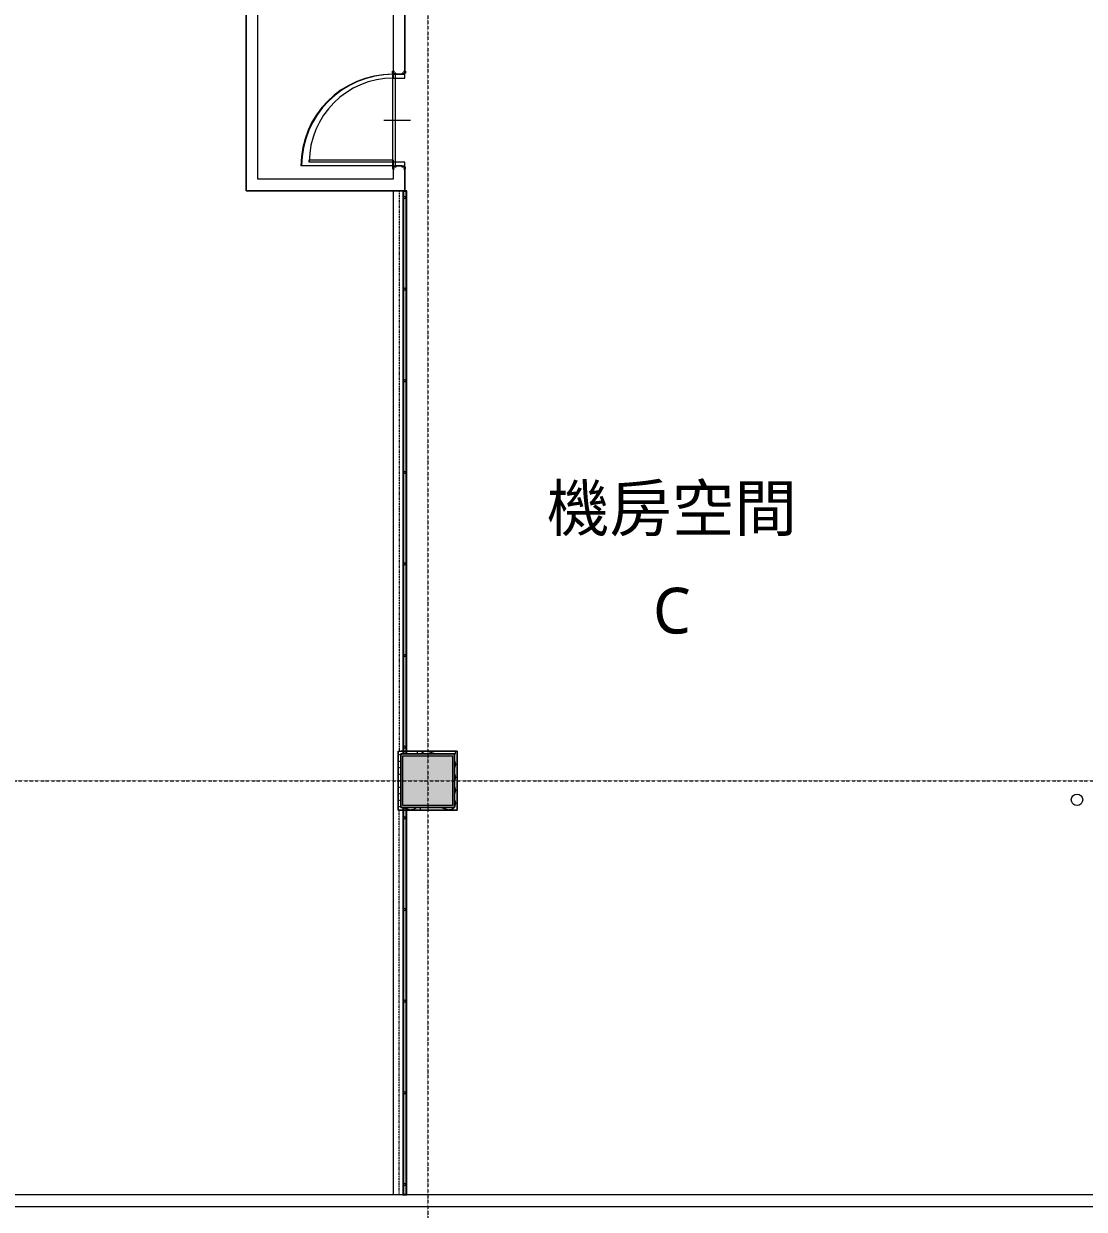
# Model space of a CAD drawing. Extents: x -32000 to 401936, y -48083 to 131250.
# Drawn here: x 247312 to 261195, y 9388 to 24912 of the extents above; entities that cross this region are included whole.
import ezdxf
from ezdxf.enums import TextEntityAlignment as Align

# ---------------------------------------------------------------- set-up
doc = ezdxf.new("R2010")
doc.units = 0
doc.header["$LTSCALE"] = 10
for name, pattern in [('H12PL4$0$JJP_三點線', [0.9, 0.3, -0.15, 0, -0.15, 0, -0.15, 0, -0.15]), ('XFM7P40ICA$0$H12PL4$0$CENTERK00', [0.0355, 0.025, -0.0035, 0.0035, -0.0035]), ('XFM7P40ICA$0$H12PL4$0$JJP_三點線', [0.9, 0.3, -0.15, 0, -0.15, 0, -0.15, 0, -0.15])]:
    doc.linetypes.add(name, pattern=pattern)
for name, color, linetype in [('H12PL4$0$A-RAIL', 252, 'Continuous'), ('H12PL4$0$A-WALL-IN', 252, 'Continuous'), ('H12PL4$0$A-ZONE', 252, 'Continuous'), ('H12PL4$0$Door', 252, 'Continuous'), ('H12PL4$0$S-COL', 252, 'Continuous'), ('H12PL4$0$S-GRID', 252, 'Continuous'), ('XFM7P40ICA$0$H12PL4$0$A-CLNG', 252, 'Continuous'), ('XFM7P40ICA$0$H12PL4$0$A-WALL-EX', 252, 'Continuous'), ('XFM7P40ICA$0$H12PL4$0$A-WALL-IN', 252, 'Continuous'), ('XFM7P40ICA$0$H12PL4$0$Door', 252, 'Continuous'), ('XFM7P40ICA$0$H12PL4$0$Hattch', 252, 'Continuous'), ('XFM7P40ICA$0$H12PL4$0$L40_19_DRAN', 252, 'Continuous'), ('XFM7P40ICA$0$H12PL4$0$L40_19_SIAGE1', 252, 'Continuous'), ('XFM7P40ICA$0$H12PL4$0$L40_19_SIAGE3', 252, 'Continuous'), ('XFM7P40ICA$0$H12PL4$0$L40_19_STEEL2', 252, 'Continuous'), ('XFM7P40ICA$0$H12PL4$0$L40_19_SUGATA3', 252, 'Continuous'), ('XFM7P40ICA$0$H12PL4$0$L40_19_TATEGU1', 252, 'Continuous'), ('XFM7P40ICA$0$H12PL4$0$L40_19_TATEGU3', 252, 'Continuous'), ('XFM7P40ICA$0$H12PL4$0$S-COL', 252, 'Continuous'), ('XFM7P40ICA$0$H12PL4$0$S-GRID', 252, 'Continuous')]:
    doc.layers.add(name, color=color, linetype=linetype)
doc.styles.add('H12PL4$0$Standard', font='', dxfattribs={"width": 0.8})
doc.styles.get('H12PL4$0$Standard').set_extended_font_data('Microsoft JhengHei')

# ---------------------------------------------------------------- blocks, each defined once
blk = doc.blocks.new('XFM7P40ICA$0$H12PL4')
at = {"layer": 'XFM7P40ICA$0$H12PL4$0$Hattch', "linetype": 'Continuous', "lineweight": 0}
blk.add_hatch(color=256, dxfattribs=at).paths.add_polyline_path([(252250, 14650), (252950, 14650), (252950, 15350), (252250, 15350)])
at = {"layer": 'XFM7P40ICA$0$H12PL4$0$A-CLNG', "lineweight": 0, "flags": 128}
blk.add_lwpolyline([(243300, 26150), (250225, 26150), (250225, 22725), (252150, 22725), (252150, 9575), (245975, 9575), (245975, 12725), (243300, 12725)], close=True, dxfattribs=at)
at = {"layer": 'XFM7P40ICA$0$H12PL4$0$A-WALL-EX', "lineweight": 0}
for p, q in [((252150, 24250), (252265, 24250)), ((252265, 24250), (252300, 24250)), ((252150, 23050), (252265, 23050)), ((252265, 23050), (252300, 23050))]:
    blk.add_line(p, q, dxfattribs=at)
at = {"layer": 'XFM7P40ICA$0$H12PL4$0$A-WALL-EX', "lineweight": 0, "flags": 128}
for points in [[(252150, 26300), (252150, 24250)], [(250225, 26150), (250225, 22725)], [(250375, 22875), (250375, 26150)], [(252300, 24250), (252300, 26150)], [(252150, 23050), (252150, 22875)], [(252300, 22875), (252300, 23050)], [(252150, 22875), (250375, 22875)], [(252300, 22725), (252300, 22875)], [(250225, 22725), (250375, 22725)], [(250375, 22725), (252300, 22725)], [(261762.5, 9575), (245975, 9575)], [(245387.5, 9425), (261762.5, 9425)]]:
    blk.add_lwpolyline(points, dxfattribs=at)
at = {"layer": 'XFM7P40ICA$0$H12PL4$0$A-WALL-IN', "lineweight": 0, "flags": 128}
for points in [[(252215, 15385), (252250, 15385)], [(252215, 15385), (252215, 14615)], [(252950, 15385), (252250, 15385)], [(252985, 15385), (252950, 15385)], [(252985, 14650), (252985, 15385)], [(252215, 14615), (252250, 14615)], [(252250, 14615), (252985, 14615)], [(252985, 14615), (252985, 14650)]]:
    blk.add_lwpolyline(points, dxfattribs=at)
at = {"layer": 'XFM7P40ICA$0$H12PL4$0$Door', "lineweight": 0}
for p, q in [((252150, 24250), (252265, 24250)), ((252150, 24250), (252265, 24250)), ((252265, 24250), (252300, 24250)), ((252150, 23050), (250950, 23050)), ((252150, 23050), (252265, 23050)), ((252150, 23050), (252265, 23050)), ((252265, 23050), (252300, 23050))]:
    blk.add_line(p, q, dxfattribs=at)
blk.add_arc((252150, 23050), 1200, 90, 180, dxfattribs=at)
at = {"layer": 'XFM7P40ICA$0$H12PL4$0$Hattch', "lineweight": 0}
for p, q in [((252465.7, 15364.7), (252468, 15384.2)), ((252468, 15384.2), (252467.9, 15385)), ((252551.2, 15377.5), (252534.2, 15367.8)), ((252570.1, 15383), (252551.2, 15377.5)), ((252589.7, 15384.1), (252570.1, 15383)), ((252578.5, 15385), (252589.7, 15384.4)), ((252589.7, 15384.4), (252592.9, 15385)), ((252609, 15380.5), (252589.7, 15384.1)), ((252609, 15380.5), (252708.3, 15350)), ((252965.8, 15365.8), (252968, 15384.2)), ((252968, 15384.2), (252967.9, 15385)), ((252215, 15348), (252250, 15337.2)), ((252215, 15250.5), (252250, 15261.3)), ((252460.3, 15350), (252465.7, 15364.7)), ((252519.9, 15354.3), (252517, 15350)), ((252534.2, 15367.8), (252519.9, 15354.3)), ((252950, 15332.7), (252959, 15346.3)), ((252959, 15252.2), (252950, 15265.8)), ((252959, 15346.3), (252960.3, 15350)), ((252965.7, 15233.7), (252959, 15252.2)), ((252960.3, 15350), (252965.7, 15364.7)), ((252965.7, 15364.7), (252965.8, 15365.8)), ((252968, 15214.2), (252965.7, 15233.7)), ((252965.7, 15194.7), (252968, 15214.2)), ((252215, 15178), (252250, 15167.2)), ((252215, 15080.5), (252250, 15091.3)), ((252950, 15162.7), (252959, 15176.3)), ((252959, 15082.2), (252950, 15095.8)), ((252959, 15176.3), (252965.7, 15194.7)), ((252965.7, 15063.7), (252959, 15082.2)), ((252968, 15044.2), (252965.7, 15063.7)), ((252215, 15008), (252250, 14997.2)), ((252215, 14910.5), (252250, 14921.3)), ((252950, 14992.7), (252959, 15006.3)), ((252959, 14912.2), (252950, 14925.8)), ((252959, 15006.3), (252965.7, 15024.7)), ((252965.7, 14893.7), (252959, 14912.2)), ((252965.7, 15024.7), (252968, 15044.2)), ((252215, 14838), (252250, 14827.2)), ((252215, 14740.5), (252250, 14751.3)), ((252950, 14822.7), (252959, 14836.3)), ((252959, 14742.2), (252950, 14755.8)), ((252959, 14836.3), (252965.7, 14854.7)), ((252968, 14874.2), (252965.7, 14893.7)), ((252965.7, 14854.7), (252968, 14874.2)), ((252215, 14668), (252250, 14657.2)), ((252273.5, 14650), (252359, 14623.7)), ((252359, 14623.7), (252378.3, 14620.2)), ((252378.3, 14618.3), (252360.3, 14615)), ((252378.3, 14620.2), (252397.9, 14621.2)), ((252397.9, 14617.3), (252378.3, 14618.3)), ((252397.9, 14621.2), (252416.8, 14626.7)), ((252405.7, 14615), (252397.9, 14617.3)), ((252416.8, 14626.7), (252433.8, 14636.5)), ((252433.8, 14636.5), (252448.1, 14649.9)), ((252448.1, 14649.9), (252448.2, 14650)), ((252502.3, 14639.5), (252500, 14620)), ((252500, 14618.5), (252500.4, 14615)), ((252506.1, 14650), (252502.3, 14639.5)), ((252773.5, 14650), (252859, 14623.7)), ((252859, 14623.7), (252878.3, 14620.2)), ((252878.3, 14618.3), (252860.3, 14615)), ((252878.3, 14620.2), (252897.9, 14621.2)), ((252897.9, 14617.3), (252878.3, 14618.3)), ((252897.9, 14621.2), (252916.8, 14626.7)), ((252905.7, 14615), (252897.9, 14617.3)), ((252916.8, 14626.7), (252933.8, 14636.5)), ((252933.8, 14636.5), (252948.1, 14649.9)), ((252948.1, 14649.9), (252948.2, 14650)), ((252950, 14652.7), (252959, 14666.3)), ((252965.7, 14723.7), (252959, 14742.2)), ((252959, 14666.3), (252965.7, 14684.7)), ((252968, 14704.2), (252965.7, 14723.7)), ((252965.7, 14684.7), (252968, 14704.2))]:
    blk.add_line(p, q, dxfattribs=at)
at = {"layer": 'XFM7P40ICA$0$H12PL4$0$L40_19_DRAN', "lineweight": 0}
blk.add_circle((261100, 14750), 75, dxfattribs=at)
at = {"layer": 'XFM7P40ICA$0$H12PL4$0$L40_19_SIAGE1', "lineweight": 0}
for p, q in [((250375, 22875), (250375, 26300)), ((252150, 26300), (252150, 24290)), ((250225, 22725), (250225, 26150)), ((252300, 26150), (252300, 24290)), ((252150, 23010), (252150, 22875)), ((252300, 23010), (252300, 22725)), ((252150, 22875), (250375, 22875)), ((252300, 22725), (250225, 22725)), ((261150, 9575), (245975, 9575)), ((245427.5, 9425), (261722.5, 9425))]:
    blk.add_line(p, q, dxfattribs=at)
at = {"layer": 'XFM7P40ICA$0$H12PL4$0$L40_19_SIAGE3', "lineweight": 0, "flags": 128}
blk.add_lwpolyline([(252215, 14615), (252215, 15385), (252985, 15385), (252985, 14615)], close=True, dxfattribs=at)
at = {"layer": 'XFM7P40ICA$0$H12PL4$0$L40_19_STEEL2', "linetype": 'XFM7P40ICA$0$H12PL4$0$CENTERK00', "lineweight": 0}
for p, q in [((252227.3, 22725), (252227.3, 15385)), ((252227.3, 9575), (252227.3, 14615))]:
    blk.add_line(p, q, dxfattribs=at)
at = {"layer": 'XFM7P40ICA$0$H12PL4$0$L40_19_STEEL2', "lineweight": 0, "flags": 128}
for points in [[(252250, 14650), (252250, 15350), (252950, 15350), (252950, 14650)], [(252275, 14675), (252275, 15325), (252925, 15325), (252925, 14675)]]:
    blk.add_lwpolyline(points, close=True, dxfattribs=at)
at = {"layer": 'XFM7P40ICA$0$H12PL4$0$L40_19_SUGATA3', "lineweight": 0}
blk.add_line((252150, 22725), (252150, 9575), dxfattribs=at)
at = {"layer": 'XFM7P40ICA$0$H12PL4$0$L40_19_TATEGU1', "lineweight": 0, "flags": 128}
for points in [[(252285, 24290), (252310, 24290), (252310, 24265), (252265, 24265), (252265, 24250), (252185, 24250), (252185, 24265), (252140, 24265), (252140, 24290), (252165, 24290)], [(252285, 23010), (252310, 23010), (252310, 23035), (252265, 23035), (252265, 23050), (252185, 23050), (252185, 23035), (252140, 23035), (252140, 23010), (252165, 23010)]]:
    blk.add_lwpolyline(points, dxfattribs=at)
at = {"layer": 'XFM7P40ICA$0$H12PL4$0$L40_19_TATEGU3', "lineweight": 0}
for p, q in [((252025, 23650), (252375, 23650)), ((252140, 23050), (250940, 23050))]:
    blk.add_line(p, q, dxfattribs=at)
at = {"layer": 'XFM7P40ICA$0$H12PL4$0$L40_19_TATEGU3', "lineweight": 0, "flags": 128}
blk.add_lwpolyline([(252140, 24260), (252140, 23040), (252180, 23040), (252180, 24260)], close=True, dxfattribs=at)
at = {"layer": 'XFM7P40ICA$0$H12PL4$0$L40_19_TATEGU3', "lineweight": 0}
blk.add_arc((252140, 23050), 1200, 90, 180, dxfattribs=at)
at = {"layer": 'XFM7P40ICA$0$H12PL4$0$S-COL', "lineweight": 0, "flags": 128}
blk.add_lwpolyline([(252250, 14650), (252950, 14650), (252950, 15350), (252250, 15350)], close=True, dxfattribs=at)
at = {"layer": 'XFM7P40ICA$0$H12PL4$0$S-GRID', "linetype": 'XFM7P40ICA$0$H12PL4$0$JJP_三點線', "lineweight": 0}
for p, q in [((252600, 128250), (252600, -28000)), ((-29000, 15000), (289600, 15000))]:
    blk.add_line(p, q, dxfattribs=at)
blk = doc.blocks.new('XFM7P40ICA')
blk.add_blockref('XFM7P40ICA$0$H12PL4', (0, 0))
blk = doc.blocks.new('H12PL4$0$萬用門(22改)-REVISED[9]_1')
at = {"layer": 'H12PL4$0$Door', "color": 5, "lineweight": 0}
for p, q in [((25215, 2425), (25215, 2420)), ((25230, 2425), (25215, 2425)), ((25230, 2420), (25230, 2425)), ((25215, 2420), (25230, 2420)), ((25105, 2310), (25105, 2313)), ((25105, 2313), (25215, 2313)), ((25215, 2310), (25105, 2310)), ((25215, 2313), (25215, 2310)), ((25215, 2310), (25215, 2305)), ((25230, 2310), (25215, 2310)), ((25215, 2305), (25230, 2305)), ((25230, 2305), (25230, 2310))]:
    blk.add_line(p, q, dxfattribs=at)
blk.add_arc((25215, 2310), 110, 90, 180, dxfattribs=at)
blk = doc.blocks.new('H12PL4')
at = {"layer": 'H12PL4$0$A-RAIL', "lineweight": 0, "flags": 128}
for points in [[(252325, 22725), (252275, 22725), (252275, 15350), (252325, 15350)], [(252317.5, 22715), (252282.5, 22715), (252282.5, 15360), (252317.5, 15360)], [(252317.5, 22715), (252282.5, 22715), (252282.5, 15360), (252317.5, 15360)], [(252325, 14650), (252275, 14650), (252275, 9575), (252325, 9575)], [(252317.5, 14640), (252282.5, 14640), (252282.5, 9585), (252317.5, 9585)], [(252317.5, 14640), (252282.5, 14640), (252282.5, 9585), (252317.5, 9585)]]:
    blk.add_lwpolyline(points, close=True, dxfattribs=at)
for points in [[(252287.5, 22637.5, 1), (252312.5, 22637.5, 1)], [(252287.5, 21437.5, 1), (252312.5, 21437.5, 1)], [(252287.5, 20237.5, 1), (252312.5, 20237.5, 1)], [(252287.5, 19037.5, 1), (252312.5, 19037.5, 1)], [(252287.5, 17837.5, 1), (252312.5, 17837.5, 1)], [(252287.5, 16637.5, 1), (252312.5, 16637.5, 1)], [(252287.5, 15437.5, 1), (252312.5, 15437.5, 1)], [(252287.5, 14512.5, 1), (252312.5, 14512.5, 1)], [(252287.5, 13312.5, 1), (252312.5, 13312.5, 1)], [(252287.5, 12112.5, 1), (252312.5, 12112.5, 1)], [(252287.5, 10912.5, 1), (252312.5, 10912.5, 1)], [(252287.5, 9712.5, 1), (252312.5, 9712.5, 1)]]:
    blk.add_lwpolyline(points, format="xyb", close=True, dxfattribs=at)
at = {"layer": 'H12PL4$0$A-WALL-IN', "lineweight": 0}
for p, q in [((252150, 24250), (252300, 24250)), ((252150, 23050), (252300, 23050))]:
    blk.add_line(p, q, dxfattribs=at)
at = {"layer": 'H12PL4$0$A-WALL-IN', "lineweight": 0, "flags": 128}
for points in [[(252150, 26300), (252150, 24250)], [(250225, 26150), (250225, 22725)], [(250375, 22875), (250375, 26150)], [(252300, 24250), (252300, 26150)], [(252150, 23050), (252150, 22875)], [(252300, 22875), (252300, 23050)], [(252150, 22875), (250375, 22875)], [(252300, 22725), (252300, 22875)], [(250225, 22725), (250375, 22725)], [(250375, 22725), (252300, 22725)], [(252215, 15385), (252250, 15385)], [(252215, 15385), (252215, 14615)], [(252950, 15385), (252250, 15385)], [(252985, 15385), (252950, 15385)], [(252985, 14650), (252985, 15385)], [(252215, 14615), (252250, 14615)], [(252250, 14615), (252985, 14615)], [(252985, 14615), (252985, 14650)], [(261762.5, 9575), (245975, 9575)], [(245387.5, 9425), (261762.5, 9425)]]:
    blk.add_lwpolyline(points, dxfattribs=at)
at = {"layer": 'H12PL4$0$S-COL', "lineweight": 0, "flags": 128}
blk.add_lwpolyline([(252250, 14650), (252950, 14650), (252950, 15350), (252250, 15350)], close=True, dxfattribs=at)
at = {"layer": 'H12PL4$0$S-GRID', "linetype": 'H12PL4$0$JJP_三點線', "lineweight": 0}
for p, q in [((252600, 128250), (252600, -28000)), ((-29000, 15000), (289600, 15000))]:
    blk.add_line(p, q, dxfattribs=at)
at = {"layer": 'H12PL4$0$Door', "lineweight": 0, "xscale": 10, "yscale": 10, "zscale": 10}
blk.add_blockref('H12PL4$0$萬用門(22改)-REVISED[9]_1', (0, 0), dxfattribs=at)
at = {"layer": 'H12PL4$0$A-ZONE', "style": 'H12PL4$0$Standard'}
for s, p in [('機房空間', (255796.42, 18868.72)), ('C', (255796.42, 17526.83))]:
    blk.add_text(s, height=600, dxfattribs=at).set_placement(p, align=Align.TOP_CENTER)

msp = doc.modelspace()

# ---------------------------------------------------------------- block references
msp.add_blockref('XFM7P40ICA', (0, 0))

# ---------------------------------------------------------------- next in the draw order: block references
msp.add_blockref('H12PL4', (0, 0))

doc.saveas('drawing.dxf')
